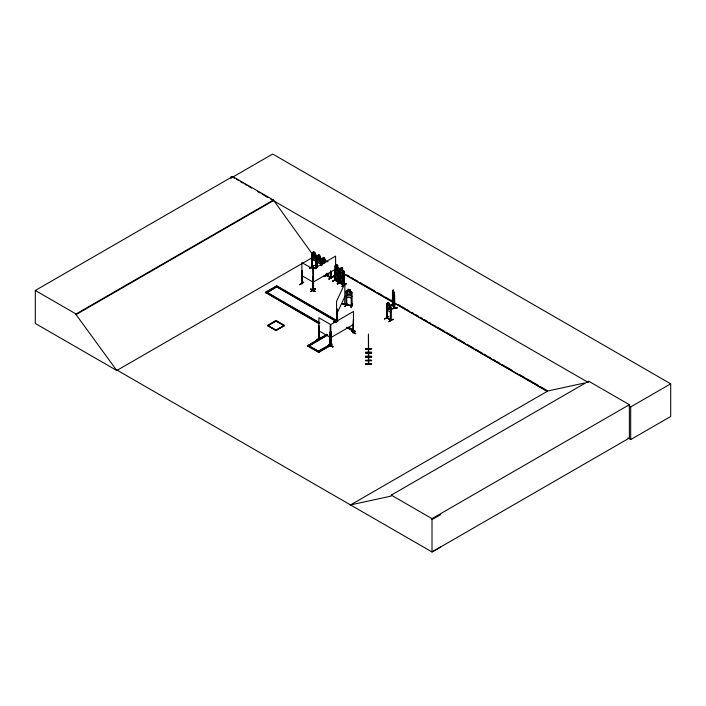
<?xml version="1.0" encoding="UTF-8"?>
<svg xmlns="http://www.w3.org/2000/svg" width="706" height="706" viewBox="0 0 706 706"><rect width="100%" height="100%" fill="white"/><g stroke="black" fill="none" stroke-linecap="round" stroke-linejoin="round"><path stroke-width="1.06" d="M336.974 321.539L336.93 308.91M333.7 321.998L335.632 322.289C331.829 322.174 334.679 321.186 336.683 322.024M333.761 321.812L336.665 322.254M333.77 321.592L336.665 322.068M392.28 299.185L392.483 305.424L392.633 290.854L394.53 294.27L393.163 289.963L394.107 293.731L393.763 297.491L392.783 294.676L393.163 289.963L393.163 291.569L392.474 291.084M394.31 307.525L394.751 307.781L393.216 305.927M394.513 294.252L394.53 308.31L394.522 294.879L394.725 308.266L394.742 307.71M394.725 308.222L394.31 308.001M392.412 295.399L392.624 297.332L394.239 299.829L394.513 298.541M316.588 339.921L320.921 337.291L319.562 338.35M320.895 337.512L316.579 339.957M368.735 364.058L368.479 336.012M310.64 289.16C314.629 289.504 318.459 294.208 310.64 289.16L314.911 291.569M310.834 289.01L315.105 291.446M328.484 344.537C332.473 344.881 336.312 349.585 328.484 344.537L332.755 346.964M328.678 344.387L332.985 346.84M315.644 261.035L312.405 259.12L311.946 257.302L312.379 259.155L315.644 261.035L316.164 259.684M318.335 256.163L317.638 256.296L318.335 260.982L319.633 261.732L320.33 260.849L319.721 255.254L318.335 254.451L318.335 256.163L316.897 255.854L317.321 262.005L320.595 263.894L321.115 262.544M390.797 310.693L390.321 312.078L390.842 310.728M338.571 282.179L335.209 280.344L334.776 274.193L335.226 273.866L338.545 275.728L338.968 276.558L338.527 282.206L339.012 276.531L338.562 275.684M341.016 275.596L342.481 276.355L342.384 278.014L343.09 278.949L343.09 281.95L342.384 282.841L341.069 282.1L340.363 280.414L340.363 277.423L341.069 277.281C340.592 273.019 342.022 278.773 340.054 276.655L339.604 276.981L340.045 283.132L343.407 284.968L343.893 283.635M339.754 273.143L340.151 275.005L343.487 276.858L343.972 275.464M351.076 297.773L351.729 296.282M351.791 296.299L351.12 297.835L346.655 297.138L346.09 295.417M344.722 304.401L344.872 283.406L336.594 301.25L336.594 321.768M342.163 303.739L347.979 304.63L342.101 303.854M344.802 304.427L344.722 304.736M344.872 304.401L344.696 304.189M324.566 276.584L328.82 273.937L324.019 276.311L328.255 273.593L324.019 276.311M384.514 319.121L388.794 316.464L384.549 318.918M337.644 283.971L340.142 282.453M346.134 291.172L346.69 290.625L351.12 291.313L351.773 292.019L351.791 306.025C338.148 303.642 351.729 305.274 351.782 305.424M346.575 292.16L346.055 292.072L346.575 292.16L346.584 305.063M336.594 314.311L344.872 296.467M349.876 289.548L347.987 289.222L348.032 290.925L347.087 291.313L347.087 294.314L348.032 295.743L349.805 296.026L350.758 294.887L350.758 291.887L349.805 291.199L349.823 289.557M349.876 291.154L349.894 289.513M351.261 292.761L351.782 292.84L351.261 292.761L351.217 305.945M345.208 306.669L346.761 303.13M346.796 303.395L344.925 306.695L346.796 303.121M351.191 305.963L351.332 305.319M351.041 307.639L352.629 304.048M352.673 304.268L351.094 307.604M334.873 278.491C336.568 283.697 334.291 277.387 335.332 279.832M335.641 266.506L336.347 266.365L336.347 264.644L336.303 266.286L334.882 266.074L334.847 280.061L339.189 282.435L339.136 268.386L337.715 267.071L337.768 265.43L336.347 264.644L337.768 265.43M335.438 280.176L335.438 267.133M338.959 281.641L338.889 281.632M339.657 281.262L340.168 283.097L340.266 269.921M340.31 283.009L339.86 282.735L343.681 284.536M343.584 271.925L344.113 272.048L343.584 271.925L343.54 285.003L344.157 285.136L343.716 284.386L344.113 284.624M312.493 258.422L312.396 267.239L311.911 266.983L314.867 268.668M312.352 254.151L311.964 253.931L312.352 267.212C313.402 266.753 311.117 266.083 312.396 266.762M325.59 274.378L326.004 275.128L326.163 274.493L325.59 274.378L325.66 274.916M326.207 274.563L325.784 274.802M326.657 275.04L327.125 275.269M326.64 275.49L327.063 275.746L327.081 273.54M327.266 275.181L326.869 274.934L326.993 275.719M327.125 275.737L327.222 273.451M330.999 271.28C332.252 274.078 329.534 278.914 330.973 277.29M330.408 277.67L330.611 271.06M326.843 273.231L326.904 275.419L331.043 277.829L330.761 277.414M386.597 317.532L390.797 320.427L390.797 306.413L387.065 303.721L386.623 304.039L387.047 310.19L390.365 312.052M387.17 318.15L386.791 304.886L387.065 318.282M390.797 319.95L390.515 319.756M313.508 276.981L312.979 277.114L313.508 276.981L313.561 290.034L313.543 289.539L312.82 289.751M353.635 332.605L353.203 332.835L353.45 319.43L353.026 332.747L353.3 332.323M392.298 299.238L392.642 299.768M302.089 283.724L301.877 270.539L301.85 283.583M330.029 332.12L330.064 345.402L329.878 332.208M392.457 305.142L392.889 305.371M392.66 291.993L392.651 305.389L392.465 292.037L392.845 292.284M312.935 289.725L313.561 289.557L313.005 289.76M313.482 290.078L312.979 269.18L335.597 256.119L335.641 269.507L336.347 271.183L337.671 271.916L338.386 271.025L338.386 268.024L337.768 267.045M330.779 345.552L331.405 345.41L330.964 345.675L330.973 332.579M353.026 332.747L353.6 332.597M353.574 332.138L353.168 332.491M346.69 290.625L346.072 291.146L346.108 305.168M311.99 253.039L313.429 253.277L313.385 251.592L313.385 253.198M321.865 264L321.892 258.687L323.33 258.996L323.277 257.302L323.277 258.917M386.667 304.083L387.126 303.756M339.754 268.907L340.23 268.571M334.82 274.237L335.226 273.866M339.657 276.955L340.107 276.628M346.046 304.533L351.729 305.875M338.774 282.232L338.889 269.048L339.127 282.444L339.189 281.959M339.286 269.26L338.748 269.136M335.368 272.189L334.926 270.354L335.315 272.216L338.704 274.043L339.189 268.395L335.35 265.809M342.595 268.218L341.175 267.548L341.227 269.127L340.469 269.295L340.469 272.295L341.175 273.972L342.507 274.705L343.213 273.813L343.213 270.813L342.507 269.886L342.595 268.218L341.175 267.433L341.175 269.154M339.189 272.71L338.624 273.99L335.315 272.216M340.151 275.005L343.487 276.858M335.332 280.308C336.788 277.758 328.369 284.474 335.341 279.47M335.315 279.664L332.632 281.094M335.482 279.876L338.704 281.826M340.266 282.453L337.68 284.033L337.186 283.644L339.683 281.879M339.895 282.232L337.239 283.644L339.701 282.091M337.442 283.9L340.168 282.259M343.751 284.421L344.016 284.747M342.233 286.521L346.222 283.927M346.196 283.697L342.022 286.168M342.013 286.433L346.196 283.883M336.232 274.493L336.232 272.772L337.644 273.566L337.556 275.225L338.262 276.161L338.262 279.161L337.556 280.053L336.232 279.311L335.526 277.626L335.526 274.625L336.232 274.378M337.644 273.566L336.232 272.887M342.481 277.961L343.372 278.517M343.345 278.499L343.893 279.32L340.08 276.726M340.045 283.132L343.407 284.968M335.218 266.374L335.597 264.053L335.747 266.241M335.368 266.462L335.747 264.141M335.315 276.628L333.814 275.781M313.543 290.016L312.979 290.175L312.846 277.043M353.168 332.826L353.591 319.518M355.7 333.453L351.667 331.158M326.843 334.256L307.384 345.896L318.697 352.426L330.832 345.419L330.046 344.907L318.697 351.067L330.011 344.537L331.246 344.828M299.547 284.792L303.889 282.126L299.662 284.589M301.939 283.583L301.921 270.733M311.037 291.349L315.255 288.683L311.055 291.393M311.019 291.41L315.361 288.983L311.019 291.137M330.09 345.172L330.223 324.292L318.909 317.762L318.741 338.889L318.909 325.704L318.918 338.977L319.138 338.377M316.694 340.018L318.909 338.765M328.175 346.646L332.394 344.149M117.302 370.271L116.843 370.544L35.3 323.463L35.3 290.475L232.662 176.526L273.407 200.045L312.211 253.895M232.662 176.526L232.662 177.135L272.684 154.032L670.7 383.826L670.7 416.478L630.679 439.582L627.819 437.923M35.3 290.475L76.045 313.993L273.407 200.045M440.65 547.044L432.01 551.968L117.249 370.244L116.781 370.509L76.045 314.602L273.407 200.654M316.12 268.298L316.12 255.369L314.726 254.028L314.779 252.395L315.379 257.99L314.682 258.873L313.385 258.122L312.687 256.437L312.687 253.436L313.385 253.304M311.964 267.009L311.99 252.969L312.431 252.651L315.679 254.522M116.781 370.509L312.246 257.655M315.741 268.077L315.882 256.022L316.27 268.218M316.897 255.854L316.915 267.671M316.27 256.243L315.741 256.11M317.065 256.702L317.065 267.583M319.677 255.281L319.633 256.913L320.603 257.425L317.356 255.598M320.621 257.381L321.071 264.626M320.683 265.491L320.833 258.881L321.212 265.632M321.212 259.102L320.683 258.961M321.839 258.714L322.015 263.912M317.321 262.005L320.595 263.894M319.094 323.736L265.394 292.328L276.708 285.798L338.033 321.204M265.394 292.734L276.708 286.204L301.171 300.324M322.245 259.861L321.865 259.64L322.245 264.22M309.643 268.015L314.117 265.43L309.872 268.148M267.159 292.663L277.529 286.274L266.224 293.211M309.819 268.077L314.091 265.43M324.672 259.72L326.013 261.114L325.572 260.232M325.784 261.732L326.163 261.961M326.719 261.476L328.158 261.785M312.979 282.241L334.653 269.727M328.29 273.628L324.045 276.081M324.248 276.417L328.29 273.84M324.372 276.514L328.846 273.928M330.426 277.308L327.125 275.402L330.893 277.44M328.872 278.852L333.117 276.417M329.075 279.205L333.32 276.778L328.908 279.099M267.53 325.44L276.011 320.542L284.492 325.44L276.011 330.611L267.53 325.44L276.011 330.337L284.492 325.44M267.53 325.713L276.011 320.815L284.492 325.713M276.011 321.08L267.998 325.713L276.011 330.064L284.024 325.713L276.011 321.08L276.011 320.542M329.64 332.641L331.502 331.564M307.384 345.896L325.907 335.2M327.663 334.732L309.034 345.896L327.663 335.138M389.359 305.098L389.403 303.465L388.062 302.636L389.403 303.465L390.056 306.033L390.056 309.034L389.359 309.916L388.062 309.166L387.365 307.481L387.365 304.48L388.062 304.348L388.106 302.715M386.623 304.039L386.641 318.079L386.791 304.886M330.823 337.618L353.45 324.557M386.623 308.345L387.1 310.163M390.559 310.331L390.374 320.233L390.559 307.066M307.384 345.49L318.697 352.02L331.202 344.855L331.061 345.64L331.352 332.358M346.664 327.143L355.056 331.441L354.227 331.917L346.664 327.549M388.794 321.636L393.074 319.165M350.07 505.196L547.9 390.974L584.347 383.049M350.529 504.922L391.274 496.062L391.274 495.118L588.636 381.169L629.381 404.688L629.381 438.02L432.01 551.968L432.01 518.636L629.381 404.688M588.636 382.114L588.177 382.387L270.566 199.013M628.79 405.835L630.679 406.93L670.7 383.826M432.01 519.59L440.65 514.665M313.358 276.893L313.402 289.928M313.19 290.254L313.19 269.127L301.877 262.597L301.903 283.794M353.45 332.491L353.45 311.496L330.823 324.557L330.779 345.578M351.791 306.025L351.729 291.993M392.536 304.771L389.615 305.469L392.871 305.045M392.527 304.957L389.73 305.645M397.46 307.675L391.821 308.893L397.557 307.851M392.554 298.938L394.116 301.462M394.125 301.427L394.363 302.371L393.692 299.123L393.604 305.583L392.642 302.768M394.301 306.695L394.072 307.931L392.501 305.398M331.246 345.305L331.202 332.27M323.277 259.023L322.589 259.155L323.277 263.841M334.997 279.955L339.259 282.285M343.681 284.871L343.725 271.836M312.07 266.877L312.114 253.842M390.515 319.624L390.842 320.453M333.62 275.852L335.35 276.823M351.464 331.229L355.736 333.664M339.754 282.894L344.016 285.224L344.016 271.183L340.16 268.536L339.674 282.85L339.683 282.356L340.168 282.621M312.184 266.921L315.017 268.58M330.823 277.89L326.693 275.499M386.853 317.965L390.992 320.347L390.939 307.286L390.409 307.145M390.436 319.774L387.065 317.938L390.842 319.977M368.408 334.009L368.435 364.075M365.584 349.038L371.577 348.764L365.584 348.94M365.584 348.843L371.577 348.835M365.584 352.453L371.577 352.453L365.584 352.515M371.577 352.691L365.584 352.753L371.577 352.823M371.577 352.938L365.584 353.026L365.584 352.223L371.577 352.232L371.577 353.026M371.577 356.265L365.584 356.221L365.584 357.068L371.577 357.068L371.577 356.221M365.584 356.451L371.577 356.495M365.584 356.689L371.577 356.636M365.584 356.795L371.577 356.857M365.584 356.98L371.577 356.989M365.584 360.537L371.577 360.537M365.584 360.625L371.577 360.263L365.584 360.263L365.584 360.722L371.577 360.713M371.577 363.864L365.584 363.819L365.584 364.287L371.577 363.819M365.584 364.049L371.577 364.049M365.584 364.093L371.577 364.111M392.633 304.542L392.677 305.424M351.217 305.477L351.147 305.927M339.939 282.779L339.727 269.789L340.124 270.01M343.963 285.233L343.972 271.175M325.81 274.316L325.872 274.802M341.157 283.477L344.113 285.109M232.662 177.135L234.56 178.23M236.457 179.324L238.354 180.418M240.243 181.513L243.085 183.154M244.982 184.248L246.879 185.343M248.777 186.437L251.618 188.078M257.302 191.361L260.143 193.003M262.041 194.097L267.724 197.371M313.34 251.618L314.779 252.395M323.233 257.328L324.672 258.105L325.272 262.703M322.307 258.458L325.51 260.302M346.99 274.987L348.888 276.081M351.747 277.732L353.653 278.835M355.559 279.929L357.457 281.032M360.316 282.682L362.222 283.777M364.128 284.88L374.604 290.925M377.454 292.575L383.173 295.876M385.07 296.97L391.742 300.818M398.405 304.665L400.311 305.769M402.217 306.872L405.067 308.513M406.974 309.616L408.88 310.719M411.73 312.361L413.637 313.464M415.543 314.567L418.402 316.217M420.308 317.312L422.206 318.415M424.112 319.509L426.971 321.159M428.877 322.263L430.775 323.357M433.634 325.007L435.54 326.11M437.446 327.205L444.109 331.052M446.015 332.155L456.491 338.2M458.388 339.304L465.06 343.151M466.957 344.246L473.629 348.102M475.526 349.196L478.386 350.847M480.292 351.95L482.198 353.044M484.104 354.147L486.955 355.798M488.861 356.892L490.767 357.995M493.618 359.645L495.524 360.74M497.43 361.843L499.336 362.937M502.195 364.587L504.093 365.69M505.999 366.785L512.662 370.641M519.334 374.489L525.043 377.781M526.95 378.884L538.378 385.476M540.275 386.579L546.947 390.427M320.815 260.408L322.721 261.511M343.663 273.601L547.432 391.248M343.142 273.575L391.865 301.7M394.725 303.351L547.574 391.601M315.017 268.245L312.396 266.894L314.867 268.324M301.877 275.658L313.19 282.188M348.437 327.213L355.056 331.026M303.059 301.418L309.678 305.239M311.567 306.333L337.089 321.071M348.437 327.619L351.27 329.252M353.159 330.346L355.056 331.441M337.212 321.68L276.708 286.751L336.268 321.548M319.915 322.854L267.045 292.328L276.487 298.188M278.376 299.273L313.305 319.447M315.194 320.533L318.027 322.174M265.394 292.328L319.094 323.33M318.909 330.823L330.223 337.353M309.149 345.966L318.582 351.411M391.274 495.118L432.01 518.636M334.9 280.079L334.856 279.567M326.693 275.508L326.693 273.319M394.46 308.248L393.216 306.263M389.024 321.76L393.268 319.315M393.233 290.51L393.648 291.684L393.233 291.048M394.239 299.829L392.624 297.332L392.501 295.417M393.666 299.141L392.951 298.073L392.977 299.768M393.092 298.603L393.489 299.785L393.092 299.141M390.286 305.636L390.745 306.439M315.608 254.592L316.076 255.395M630.679 406.93L630.679 439.582M388.062 302.636L388.062 304.348M346.628 292.037L346.637 305.23M340.266 273.187L340.266 277.537M338.889 273.399L338.889 275.578M336.797 309.21L336.797 321.795M336.727 308.884L336.744 321.565M335.747 272.534L335.747 274.625M335.597 272.445L335.597 274.546M335.438 270.398L335.438 274.749M335.041 271.272L335.041 274.537M330.849 271.36L330.761 277.89M330.47 271.139L330.47 277.723M321.018 258.255L321.018 262.535M320.833 263.232L320.833 265.412M319.518 351.95L308.213 345.419M317.444 261.273L317.444 266.718M317.294 257.01L317.294 266.806M315.882 260.373L315.882 267.998M276.011 330.064L276.011 330.611M231.065 176.403L231.065 178.565M76.045 313.993L76.045 314.602M321.892 262.994L322.307 264.829L321.892 262.994M349.496 289.813L348.349 289.636L348.349 290.175L349.496 290.351L349.496 289.813M349.805 291.737L348.032 291.463L348.032 294.464L349.805 294.737L349.805 291.737M337.433 265.624L336.585 265.156L337.433 266.162L337.433 265.624M342.269 268.412L341.413 267.945L342.269 268.951L342.269 268.412M337.671 267.627L336.347 266.894L336.347 269.895L337.671 270.627L337.671 267.627M342.507 270.416L341.175 269.683L341.175 272.684L342.507 273.416L342.507 270.416M337.318 273.76L336.471 273.284L337.318 274.29L337.318 273.76M342.145 276.549L341.298 276.072L342.145 277.079L342.145 276.549M337.556 275.764L336.232 275.022L336.232 278.023L337.556 278.764L337.556 275.764M342.384 278.552L341.069 277.811L341.069 280.811L342.384 281.553L342.384 278.552M314.452 252.58L313.614 252.104L314.452 253.119L314.452 252.58M319.394 255.44L318.565 254.954L319.394 255.978L319.394 255.44M324.345 258.299L323.516 257.814L324.345 258.828L324.345 258.299M314.682 254.592L313.385 253.842L313.385 256.843L314.682 257.593L314.682 254.592M319.633 257.452L318.335 256.702L318.335 259.702L319.633 260.443L319.633 257.452M324.584 260.302L323.277 259.552L323.277 262.553L324.584 263.303L324.584 260.302M389.121 303.624L388.291 303.139L389.121 304.162L389.121 303.624M389.359 305.636L388.062 304.886L388.062 307.887L389.359 308.628L389.359 305.636M393.763 293.202L393.118 292.213L393.118 295.205L393.763 296.202L393.763 293.202M393.604 301.303L392.977 300.306L392.977 303.306L393.604 304.304L393.604 301.303"/></g></svg>
